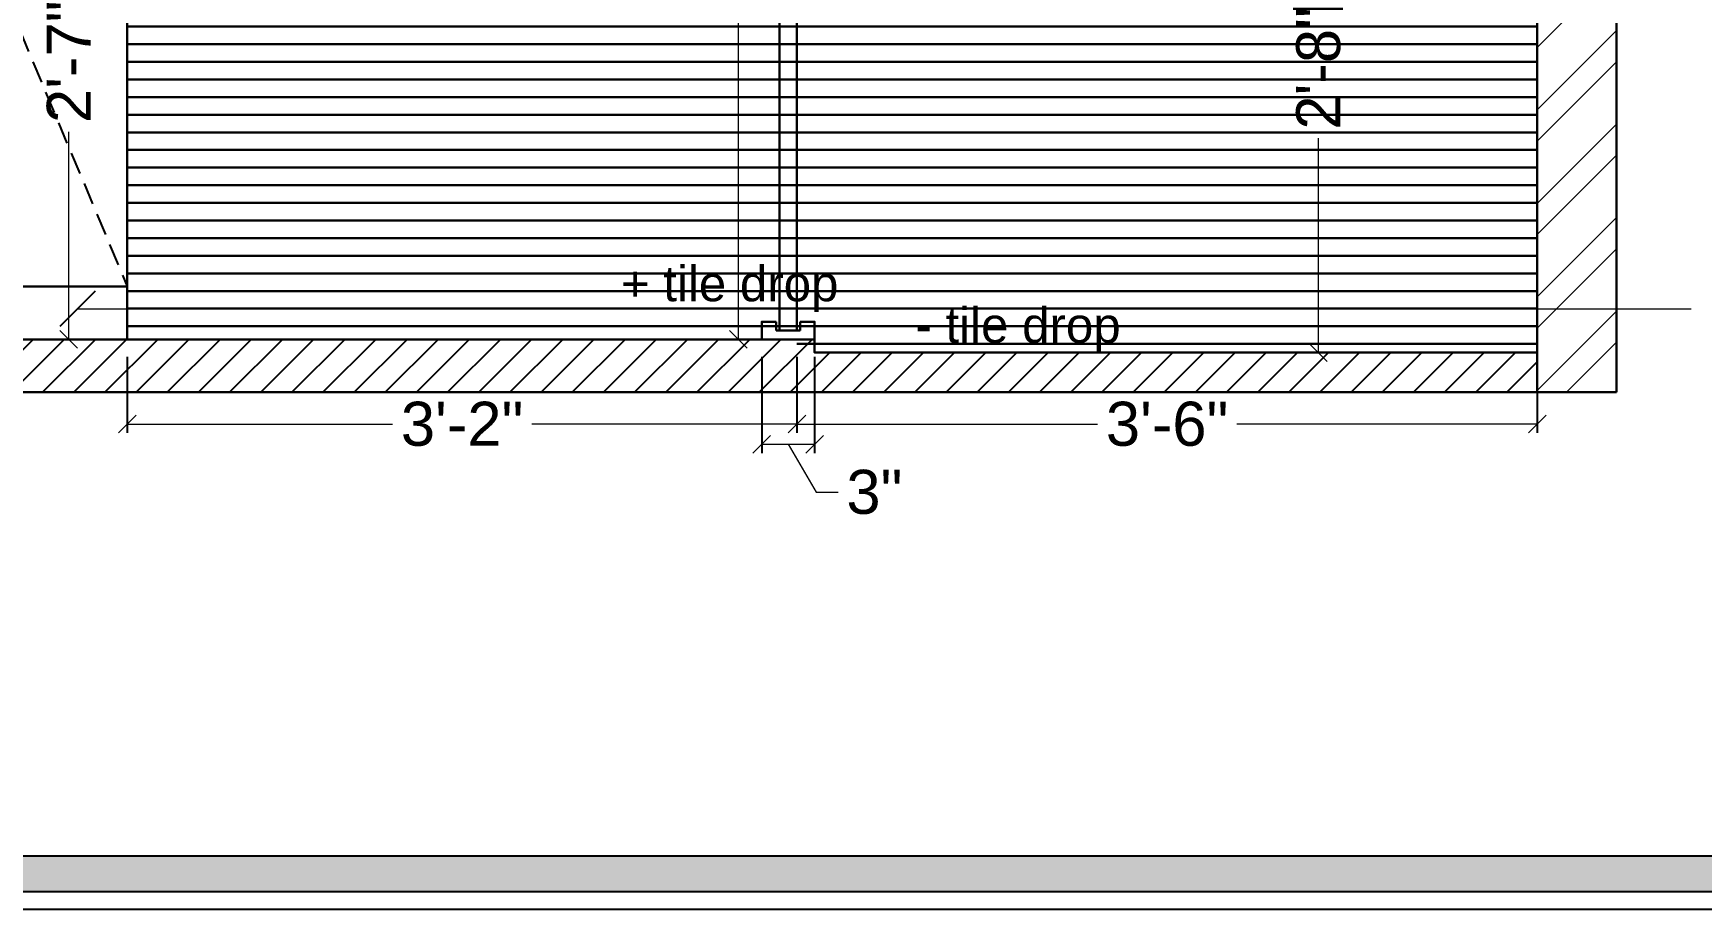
# Model space of a CAD drawing. Header units: millimetres. Extents: x 56222 to 3066687, y -650199 to -121287.
# Drawn here: x 155694.5 to 155789.2, y -179835.3 to -179785.6 of the extents above; entities that cross this region are included whole.
import ezdxf

# ---------------------------------------------------------------- set-up
doc = ezdxf.new("R2010")
doc.units = ezdxf.units.MM
doc.header["$MEASUREMENT"] = 0
doc.header["$PDMODE"] = 35
doc.linetypes.add('DASHED2', pattern=[0.375, 0.25, -0.125])
doc.layers.get('Defpoints').update_dxf_attribs({"color": 220})
for name, color, linetype, lineweight in [('dim05', 1, 'Continuous', 13), ('Flooring', 253, 'Continuous', 30), ('FURNITURE', 32, 'Continuous', 9), ('HACHA', 253, 'Continuous', 5), ('LABALLING', 1, 'Continuous', 25), ('NAME PLATE', 7, 'Continuous', 25), ('wall', 7, 'Continuous', 30), ('XX~SLAB ( BEAM )~ ( DIM )', 7, 'Continuous', 9)]:
    doc.layers.add(name, color=color, linetype=linetype, lineweight=lineweight)
doc.layers.add('hatch', color=253, linetype='Continuous', lineweight=0, transparency=0.4)
doc.styles.add('Aerial', font='arial.ttf')
doc.styles.add('Arial', font='arial.ttf')
doc.styles.get("Standard").update_dxf_attribs({"font": 'arial.ttf', "height": 6})
doc.dimstyles.new('ISO-25', dxfattribs={"dimtxt": 2.5, "dimasz": 1, "dimexe": 0.5, "dimexo": 1, "dimtad": 0, "dimdec": 1, "dimlunit": 4, "dimtxsty": 'Standard', "dimblk": 'OBLIQUE', "dimcen": 2.5, "dimclrd": 1, "dimclre": 1, "dimclrt": 5, "dimadec": 0, "dimazin": 0, "dimtfac": 1, "dimtdec": 1, "dimtmove": 0, "dimatfit": 3, "dimfxl": 1, "dimlwd": -1, "dimarcsym": 0})
doc.dimstyles.new('NEW ', dxfattribs={"dimtxt": 3, "dimasz": 2, "dimexe": 1, "dimexo": 1, "dimgap": 0.089996, "dimtad": 0, "dimtoh": 1, "dimzin": 3, "dimdsep": 46, "dimlunit": 4, "dimtxsty": 'Aerial', "dimblk": 'OBLIQUE', "dimcen": 0.089996, "dimdle": 1, "dimclrd": 252, "dimclre": 252, "dimclrt": 7, "dimadec": 0, "dimazin": 1, "dimtfac": 1, "dimtdec": 0, "dimtofl": 0, "dimtmove": 1, "dimatfit": 3, "dimldrblk": 'OBLIQUE', "dimfxl": 1, "dimtolj": 1, "dimtzin": 0, "dimlwd": 5, "dimlwe": 5, "dimarcsym": 0})

# ---------------------------------------------------------------- blocks, each defined once
blk = doc.blocks.new('_Oblique')
at = {"layer": 'wall', "color": 0, "lineweight": -2}
blk.add_line((-0.5, -0.5), (0.5, 0.5), dxfattribs=at)
blk = doc.blocks.new('*D591')
at = {"layer": 'Defpoints', "color": 0, "lineweight": 25, "transparency": 16777216}
for p in [(155718.841, -179757.543), (155732.917, -179802.944), (155734.513, -179802.944)]:
    blk.add_point(p, dxfattribs=at)
at = {"layer": 'dim05', "color": 1, "linetype": 'Continuous', "lineweight": -2, "transparency": 16777216}
for p, q in [((155719.841, -179757.543), (155735.013, -179757.543)), ((155733.917, -179802.944), (155735.013, -179802.944))]:
    blk.add_line(p, q, dxfattribs=at)
at = {"layer": 'dim05', "color": 1, "linetype": 'Continuous', "transparency": 16777216}
for p, q in [((155734.513, -179757.543), (155734.513, -179776.297)), ((155734.513, -179802.944), (155734.513, -179784.191))]:
    blk.add_line(p, q, dxfattribs=at)
at = {"layer": 'dim05', "color": 1, "transparency": 16777216}
for p, rotation in [((155734.513, -179757.543), 90), ((155734.513, -179802.944), 270)]:
    blk.add_blockref('_Oblique', p, dxfattribs=dict(at, rotation=rotation))
at = {"layer": 'dim05', "color": 5, "lineweight": 25, "transparency": 16777216, "insert": (155734.513, -179780.244), "char_height": 2.5, "attachment_point": 5, "rotation": 90, "style": 'Arial'}
blk.add_mtext('3\'-9"', dxfattribs=at)
blk = doc.blocks.new('*D592')
at = {"layer": 'Defpoints', "color": 0, "lineweight": 25, "transparency": 16777216}
for p in [(155764.09, -179771.448), (155764.09, -179803.694), (155767.428, -179803.694)]:
    blk.add_point(p, dxfattribs=at)
at = {"layer": 'dim05', "color": 1, "linetype": 'Continuous', "lineweight": -2, "transparency": 16777216}
for p, q in [((155765.09, -179771.448), (155767.928, -179771.448)), ((155765.09, -179803.694), (155767.928, -179803.694))]:
    blk.add_line(p, q, dxfattribs=at)
at = {"layer": 'dim05', "color": 1, "linetype": 'Continuous', "transparency": 16777216}
for p, q in [((155767.428, -179771.448), (155767.428, -179783.602)), ((155767.428, -179803.694), (155767.428, -179791.54))]:
    blk.add_line(p, q, dxfattribs=at)
at = {"layer": 'dim05', "color": 1, "transparency": 16777216}
for p, rotation in [((155767.428, -179771.448), 90), ((155767.428, -179803.694), 270)]:
    blk.add_blockref('_Oblique', p, dxfattribs=dict(at, rotation=rotation))
at = {"layer": 'dim05', "color": 5, "lineweight": 25, "transparency": 16777216, "insert": (155767.428, -179787.571), "char_height": 2.5, "attachment_point": 5, "rotation": 90, "style": 'Arial'}
blk.add_mtext('2\'-8"', dxfattribs=at)
blk = doc.blocks.new('*D594')
at = {"layer": 'Defpoints', "color": 0, "lineweight": 25, "transparency": 16777216}
for p in [(155699.841, -179771.448), (155696.524, -179802.944), (155699.841, -179802.944)]:
    blk.add_point(p, dxfattribs=at)
at = {"layer": 'dim05', "color": 1, "linetype": 'Continuous', "lineweight": -2, "transparency": 16777216}
for p, q in [((155698.841, -179771.448), (155696.024, -179771.448)), ((155698.841, -179802.944), (155696.024, -179802.944))]:
    blk.add_line(p, q, dxfattribs=at)
at = {"layer": 'dim05', "color": 1, "linetype": 'Continuous', "transparency": 16777216}
for p, q in [((155696.524, -179771.448), (155696.524, -179783.227)), ((155696.524, -179802.944), (155696.524, -179791.165))]:
    blk.add_line(p, q, dxfattribs=at)
at = {"layer": 'dim05', "color": 1, "transparency": 16777216}
for p, rotation in [((155696.524, -179771.448), 90), ((155696.524, -179802.944), 270)]:
    blk.add_blockref('_Oblique', p, dxfattribs=dict(at, rotation=rotation))
at = {"layer": 'dim05', "color": 5, "lineweight": 25, "transparency": 16777216, "insert": (155696.524, -179787.196), "char_height": 2.5, "attachment_point": 5, "rotation": 90, "style": 'Arial'}
blk.add_mtext('2\'-7"', dxfattribs=at)
blk = doc.blocks.new('*D598')
at = {"layer": 'Defpoints', "color": 0, "lineweight": 25, "transparency": 16777216}
for p in [(155699.841, -179802.944), (155737.841, -179802.944), (155737.841, -179807.749)]:
    blk.add_point(p, dxfattribs=at)
at = {"layer": 'dim05', "color": 1, "linetype": 'Continuous', "lineweight": -2, "transparency": 16777216}
for p, q in [((155699.841, -179803.944), (155699.841, -179808.249)), ((155737.841, -179803.944), (155737.841, -179808.249))]:
    blk.add_line(p, q, dxfattribs=at)
at = {"layer": 'dim05', "color": 1, "linetype": 'Continuous', "transparency": 16777216}
for p, q in [((155699.841, -179807.749), (155714.894, -179807.749)), ((155737.841, -179807.749), (155722.788, -179807.749))]:
    blk.add_line(p, q, dxfattribs=at)
at = {"layer": 'dim05', "color": 1, "transparency": 16777216, "rotation": 180}
blk.add_blockref('_Oblique', (155699.841, -179807.749), dxfattribs=at)
at = {"layer": 'dim05', "color": 1, "transparency": 16777216}
blk.add_blockref('_Oblique', (155737.841, -179807.749), dxfattribs=at)
at = {"layer": 'dim05', "color": 5, "lineweight": 25, "transparency": 16777216, "insert": (155718.841, -179807.749), "char_height": 2.5, "attachment_point": 5, "style": 'Arial'}
blk.add_mtext('3\'-2"', dxfattribs=at)
blk = doc.blocks.new('*D599')
at = {"layer": 'Defpoints', "color": 0, "lineweight": 25, "transparency": 16777216}
for p in [(155737.841, -179802.944), (155779.841, -179802.944), (155779.841, -179807.749)]:
    blk.add_point(p, dxfattribs=at)
at = {"layer": 'dim05', "color": 1, "linetype": 'Continuous', "lineweight": -2, "transparency": 16777216}
for p, q in [((155737.841, -179803.944), (155737.841, -179808.249)), ((155779.841, -179803.944), (155779.841, -179808.249))]:
    blk.add_line(p, q, dxfattribs=at)
at = {"layer": 'dim05', "color": 1, "linetype": 'Continuous', "transparency": 16777216}
for p, q in [((155737.841, -179807.749), (155754.894, -179807.749)), ((155779.841, -179807.749), (155762.788, -179807.749))]:
    blk.add_line(p, q, dxfattribs=at)
at = {"layer": 'dim05', "color": 1, "transparency": 16777216, "rotation": 180}
blk.add_blockref('_Oblique', (155737.841, -179807.749), dxfattribs=at)
at = {"layer": 'dim05', "color": 1, "transparency": 16777216}
blk.add_blockref('_Oblique', (155779.841, -179807.749), dxfattribs=at)
at = {"layer": 'dim05', "color": 5, "lineweight": 25, "transparency": 16777216, "insert": (155758.841, -179807.749), "char_height": 2.5, "attachment_point": 5, "style": 'Arial'}
blk.add_mtext('3\'-6"', dxfattribs=at)
blk = doc.blocks.new('*D655')
at = {"layer": 'Defpoints', "color": 0, "lineweight": 25, "transparency": 16777216}
for p in [(155735.841, -179802.944), (155738.841, -179802.944), (155738.841, -179808.896)]:
    blk.add_point(p, dxfattribs=at)
at = {"layer": 'dim05', "color": 1, "linetype": 'Continuous', "lineweight": -2, "transparency": 16777216}
for p, q in [((155735.841, -179803.944), (155735.841, -179809.396)), ((155738.841, -179803.944), (155738.841, -179809.396))]:
    blk.add_line(p, q, dxfattribs=at)
at = {"layer": 'dim05', "color": 1, "linetype": 'Continuous', "transparency": 16777216}
for p, q in [((155735.841, -179808.896), (155738.841, -179808.896)), ((155737.341, -179808.896), (155738.922, -179811.611)), ((155738.922, -179811.611), (155740.172, -179811.611))]:
    blk.add_line(p, q, dxfattribs=at)
at = {"layer": 'dim05', "color": 1, "transparency": 16777216, "rotation": 180}
blk.add_blockref('_Oblique', (155735.841, -179808.896), dxfattribs=at)
at = {"layer": 'dim05', "color": 1, "transparency": 16777216}
blk.add_blockref('_Oblique', (155738.841, -179808.896), dxfattribs=at)
at = {"layer": 'dim05', "color": 5, "lineweight": 25, "transparency": 16777216, "insert": (155742.233, -179811.611), "char_height": 2.5, "attachment_point": 5, "style": 'Arial'}
blk.add_mtext('3"', dxfattribs=at)

msp = doc.modelspace()

# ---------------------------------------------------------------- hatches: boundary and pattern name
at = {"layer": 'hatch', "ltscale": 10}
h = msp.add_hatch(dxfattribs=at)
h.set_pattern_fill('ANSI32', color=256, scale=10, style=0)
h.set_pattern_definition([(45, (10775.7387, -1616.184), (-2.65165043, 2.65165043), []), (45, (10777.5064, -1616.184), (-2.65165043, 2.65165043), [])])
h.paths.add_polyline_path([(155652.341, -179681.944), (155647.841, -179681.944), (155647.841, -179805.944), (155652.341, -179805.944)])
h.paths.add_polyline_path([(155779.841, -179805.944), (155784.341, -179805.944), (155784.341, -179681.944), (155779.841, -179681.944)])
at = {"layer": 'hatch', "linetype": 'Continuous', "lineweight": 25}
h = msp.add_hatch(dxfattribs=at)
h.set_pattern_fill('ANSI31', color=256, scale=10)
h.set_pattern_definition([(45, (6057.9821, 2439.3374), (-0.8838834765, 0.8838834765), [])])
h.paths.add_polyline_path([(155779.841, -179803.694), (155738.841, -179803.694), (155738.841, -179802.944), (155652.341, -179802.944), (155652.341, -179805.944), (155779.841, -179805.944)])
at = {"layer": 'NAME PLATE', "true_color": 0xd39e00}
h = msp.add_hatch(color=42, dxfattribs=at)
h.paths.add_polyline_path([(155631.804, -179834.279), (155920.704, -179834.279), (155920.704, -179630.93), (155631.804, -179630.93)])
h.paths.add_polyline_path([(155633.832, -179832.251), (155918.676, -179832.251), (155918.676, -179632.957), (155633.832, -179632.957)], flags=16)
at = {"layer": 'XX~SLAB ( BEAM )~ ( DIM )', "lineweight": 30, "true_color": 0xdeceba, "transparency": 33554493}
h = msp.add_hatch(dxfattribs=at)
h.set_pattern_fill('_USER', color=254, pattern_type=0)
h.set_pattern_definition([(0, (4639.4805, 1260.7973), (0, 1), [])])
h.paths.add_polyline_path([(155737.841, -179773.448), (155719.597, -179773.448), (155719.675, -179784.332), (155718.164, -179784.332), (155718.086, -179773.448), (155699.841, -179773.448), (155699.841, -179802.944), (155737.841, -179802.944)])
edge = h.paths.add_edge_path(flags=16)
edge.add_arc((155722.704, -179781.768), 1.429, 8.24332, 180, ccw=False)
edge.add_line((155724.118, -179781.563), (155725.779, -179781.563))
edge.add_line((155725.779, -179781.563), (155725.779, -179781.972))
edge.add_line((155725.779, -179781.972), (155724.118, -179781.972))
edge.add_arc((155722.704, -179781.768), 1.429, 180, 351.75668, ccw=False)
edge = h.paths.add_edge_path(flags=0)
edge.add_arc((155722.704, -179781.768), 1.143, 0, 360)
edge = h.paths.add_edge_path(flags=16)
edge.add_line((155713.721, -179781.972), (155712.059, -179781.972))
edge.add_line((155712.059, -179781.972), (155712.059, -179781.563))
edge.add_line((155712.059, -179781.563), (155713.721, -179781.563))
edge.add_arc((155715.135, -179781.768), 1.429, 0, 171.75668, ccw=False)
edge.add_arc((155715.135, -179781.768), 1.429, -171.75668, 0, ccw=False)
edge = h.paths.add_edge_path(flags=0)
edge.add_arc((155715.135, -179781.768), 1.143, 0, 360)
edge = h.paths.add_edge_path()
edge.add_line((155779.841, -179771.448), (155764.09, -179771.448))
edge.add_line((155764.09, -179771.448), (155764.09, -179773.255))
edge.add_line((155764.09, -179773.255), (155763.023, -179773.255))
edge.add_line((155763.023, -179773.255), (155762.972, -179774.352))
edge.add_arc((155762.847, -179774.352), 0.125, -90, 0, ccw=False)
edge.add_line((155762.847, -179774.477), (155761.699, -179774.477))
edge.add_arc((155761.699, -179774.352), 0.125, 185.34883, 270, ccw=False)
edge.add_line((155761.575, -179774.364), (155761.523, -179773.255))
edge.add_line((155761.523, -179773.255), (155758.023, -179773.255))
edge.add_line((155758.023, -179773.255), (155757.972, -179774.352))
edge.add_arc((155757.847, -179774.352), 0.125, -90, 0, ccw=False)
edge.add_line((155757.847, -179774.477), (155756.699, -179774.477))
edge.add_arc((155756.699, -179774.352), 0.125, 185.34883, 270, ccw=False)
edge.add_line((155756.575, -179774.364), (155756.523, -179773.255))
edge.add_line((155756.523, -179773.255), (155755.025, -179773.255))
edge.add_line((155755.025, -179773.255), (155755.025, -179771.448))
edge.add_line((155755.025, -179771.448), (155737.841, -179771.448))
edge.add_line((155737.841, -179771.448), (155737.841, -179803.694))
edge.add_line((155737.841, -179803.694), (155779.841, -179803.694))
edge.add_line((155779.841, -179803.694), (155779.841, -179771.448))
h.paths.add_polyline_path([(155779.841, -179708.456), (155737.841, -179708.456), (155737.841, -179739.952), (155779.841, -179739.952)])
h.paths.add_polyline_path([(155737.841, -179708.456), (155699.841, -179708.456), (155699.841, -179739.952), (155701.837, -179739.952), (155704.671, -179739.952), (155707.505, -179739.952), (155710.339, -179739.952), (155713.173, -179739.952), (155716.007, -179739.952), (155718.841, -179739.952), (155721.675, -179739.952), (155724.509, -179739.952), (155727.343, -179739.952), (155730.177, -179739.952), (155733.011, -179739.952), (155735.845, -179739.952), (155737.841, -179739.952)])
h.paths.add_polyline_path([(155779.841, -179686.944), (155737.841, -179686.944), (155737.841, -179708.456), (155779.841, -179708.456)])
h.paths.add_polyline_path([(155737.841, -179686.944), (155699.841, -179686.944), (155699.841, -179708.456), (155737.841, -179708.456)])

# ---------------------------------------------------------------- linework, layer by layer
at = {"layer": 'Flooring', "ltscale": 4}
msp.add_line((155652.341, -179802.944), (155738.841, -179802.944), dxfattribs=at)
msp.add_lwpolyline([(155738.841, -179802.944), (155738.841, -179803.694), (155779.841, -179803.694)], dxfattribs=at)
at = {"layer": 'FURNITURE', "lineweight": 30}
for p, q in [((155699.841, -179802.944), (155699.841, -179686.944)), ((155652.341, -179799.944), (155699.841, -179799.944)), ((155736.654, -179801.944), (155736.654, -179802.448)), ((155738.024, -179801.944), (155738.024, -179802.448)), ((155736.654, -179802.448), (155738.024, -179802.448))]:
    msp.add_line(p, q, dxfattribs=at)
msp.add_lwpolyline([(155738.024, -179801.944), (155738.841, -179801.944), (155738.841, -179802.944), (155735.841, -179802.944), (155735.841, -179801.944), (155736.654, -179801.944)], dxfattribs=at)
at = {"layer": 'HACHA', "color": 5, "lineweight": 30}
for p, q in [((155736.841, -179802.448), (155736.841, -179686.944)), ((155737.841, -179802.448), (155737.841, -179686.944))]:
    msp.add_line(p, q, dxfattribs=at)
at = {"layer": 'NAME PLATE', "color": 42, "true_color": 0xd39e00}
for points in [[(155630.79, -179629.916), (155921.717, -179629.916), (155921.717, -179835.293), (155630.79, -179835.293)], [(155631.804, -179630.93), (155920.704, -179630.93), (155920.704, -179834.279), (155631.804, -179834.279)], [(155633.832, -179632.957), (155918.676, -179632.957), (155918.676, -179832.251), (155633.832, -179832.251)]]:
    msp.add_lwpolyline(points, close=True, dxfattribs=at)
at = {"layer": 'wall', "lineweight": 30}
for p, q in [((155779.841, -179805.944), (155779.841, -179681.944)), ((155784.341, -179681.944), (155784.341, -179805.944)), ((155647.841, -179805.944), (155784.341, -179805.944))]:
    msp.add_line(p, q, dxfattribs=at)
at = {"layer": 'XX~SLAB ( BEAM )~ ( DIM )', "color": 27, "linetype": 'DASHED2', "lineweight": 25, "ltscale": 5, "true_color": 0x7d5120}
msp.add_line((155652.341, -179686.944), (155699.841, -179799.944), dxfattribs=at)
at = {"layer": 'XX~SLAB ( BEAM )~ ( DIM )', "color": 27, "lineweight": 25, "true_color": 0x7d5120}
for points in [[(155737.841, -179802.944), (155699.841, -179802.944), (155699.841, -179771.448), (155737.841, -179771.448), (155737.841, -179802.448)], [(155779.841, -179802.944), (155779.841, -179771.448), (155737.841, -179771.448), (155737.841, -179802.448)], [(155737.841, -179802.944), (155738.841, -179802.944)]]:
    msp.add_lwpolyline(points, dxfattribs=at)

# ---------------------------------------------------------------- texts
at = {"layer": 'LABALLING', "lineweight": 5, "ltscale": 4, "char_height": 2, "attachment_point": 1}
for s, insert in [('\\pxi-3,l5,ql,t5; + tile drop', (155723.07, -179798.783)), ('\\pxi-3,l5,ql,t5; - tile drop', (155739.784, -179801.139))]:
    msp.add_mtext(s, dxfattribs=dict(at, insert=insert))

# ---------------------------------------------------------------- dimensions: what is measured, and where the dimension line sits
at = {"layer": 'dim05', "color": 27, "lineweight": 25, "true_color": 0x7d5120}
for base, p1, p2, picture, middle in [((155734.513, -179802.944), (155718.841, -179757.543), (155732.917, -179802.944), '*D591', (155734.513, -179780.244)), ((155696.524, -179802.944), (155699.841, -179771.448), (155699.841, -179802.944), '*D594', (155696.524, -179787.196)), ((155767.428, -179803.694), (155764.09, -179771.448), (155764.09, -179803.694), '*D592', (155767.428, -179787.571))]:
    dim = msp.add_linear_dim(base=base, p1=p1, p2=p2, angle=90, dimstyle='ISO-25', override={"dimdec": 0, "dimtxsty": 'Arial', "dimtmove": 1}, dxfattribs=at)
    dim.commit()
    dim.dimension.update_dxf_attribs({"geometry": picture, "text_midpoint": middle})
for base, p1, p2, picture, middle in [((155737.841, -179807.749), (155699.841, -179802.944), (155737.841, -179802.944), '*D598', (155718.841, -179807.749)), ((155779.841, -179807.749), (155737.841, -179802.944), (155779.841, -179802.944), '*D599', (155758.841, -179807.749))]:
    dim = msp.add_linear_dim(base=base, p1=p1, p2=p2, dimstyle='ISO-25', override={"dimdec": 0, "dimtxsty": 'Arial', "dimtmove": 1}, dxfattribs=at)
    dim.commit()
    dim.dimension.update_dxf_attribs({"geometry": picture, "text_midpoint": middle})
dim = msp.add_linear_dim(base=(155738.841, -179808.896), p1=(155735.841, -179802.944), p2=(155738.841, -179802.944), dimstyle='ISO-25', override={"dimdec": 0, "dimtxsty": 'Arial', "dimtmove": 1}, dxfattribs=at)
dim.commit()
dim.dimension.update_dxf_attribs({"geometry": '*D655', "text_midpoint": (155740.797, -179811.611), "dimtype": 160})

# ---------------------------------------------------------------- leaders
at = {"layer": 'LABALLING', "lineweight": 5, "ltscale": 2}
msp.add_leader([(155697.014, -179801.216), (155788.568, -179801.216)], dimstyle='NEW ', override={"dimexe": 7, "dimexo": 7, "dimclrd": 1, "dimfxl": 200, "dimfxlon": 1, "dimarcsym": 2}, dxfattribs=at)

doc.saveas('drawing.dxf')
